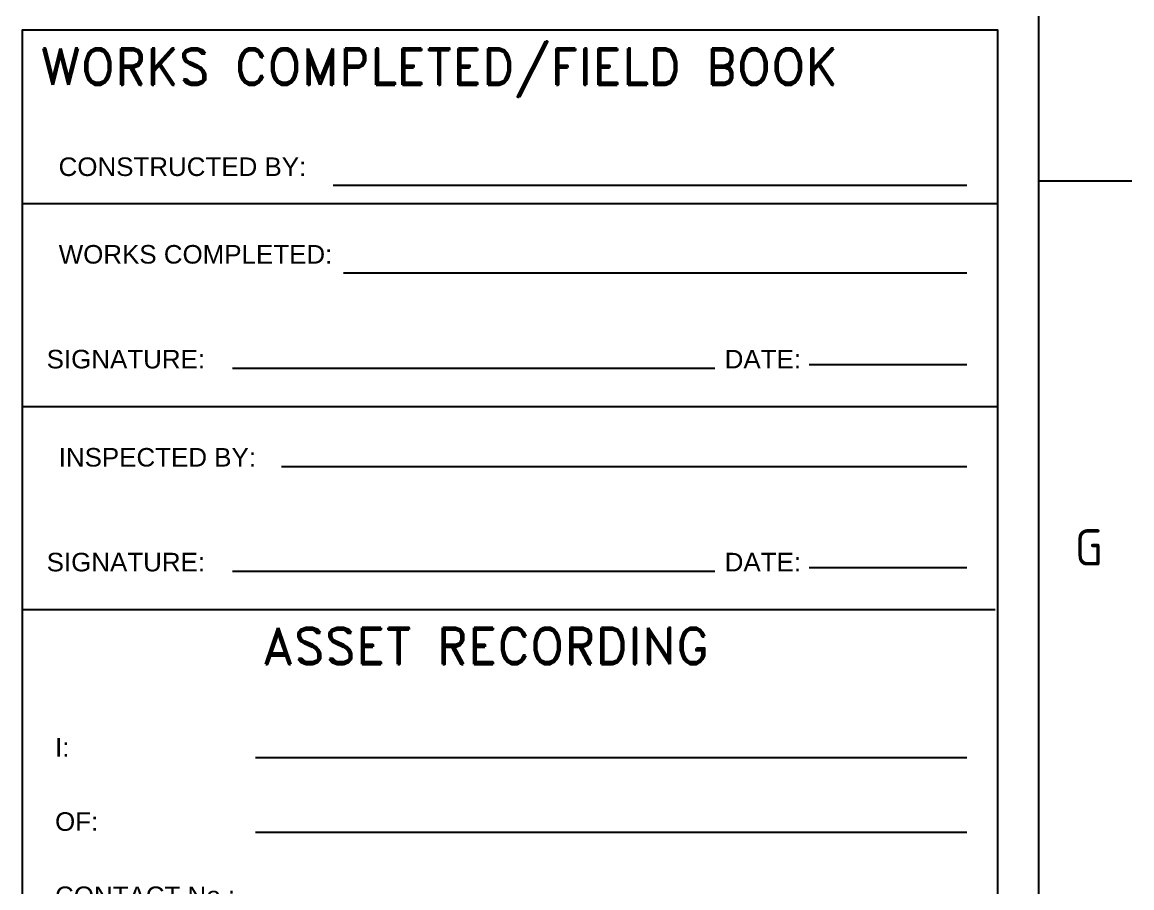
# Paper-space layout 'A1 Page 2' of a CAD drawing. Header units: metres, sheet in millimetres. Extents: x -21 to 813, y -3 to 583.
# Drawn here: x 705.8 to 812.8, y 80.5 to 164 of the extents above; entities that cross this region are included whole.
import ezdxf
from ezdxf.enums import TextEntityAlignment as Align

# ---------------------------------------------------------------- set-up
doc = ezdxf.new("R2010")
doc.units = ezdxf.units.M
doc.layers.get('0').update_dxf_attribs({"color": 6})
doc.layers.add('Notes', color=7, linetype='Continuous')
doc.layers.add('SupportsUG_SP_EXT', color=7, linetype='Continuous')
doc.styles.add('Elec', font='romand__.ttf')
doc.styles.add('iecISOCP', font='isocp.shx')
doc.styles.get("Standard").update_dxf_attribs({"font": 'arial.ttf'})

# ---------------------------------------------------------------- blocks, each defined once
blk = doc.blocks.new('A1_FRAME_TITLE')
at = {"layer": 'Notes', "color": 3, "linetype": 'Continuous'}
blk.add_line((824.37, 5.97), (824.37, 574.39), dxfattribs=at)
at = {"layer": 'Notes', "linetype": 'Continuous'}
blk.add_line((824.35, 148.68), (833.35, 148.68), dxfattribs=at)
blk.add_attdef('DRAFT_NUM', (29.9, 23.29), '', height=2.5, rotation=90)
at = {"layer": 'Notes', "color": 7, "style": 'iecISOCP'}
blk.add_text('G', height=3.5, dxfattribs=at).set_placement((827.87, 111.56))
at = {"layer": 'Notes', "color": 7, "style": 'iecISOCP', "flags": 8}
blk.add_attdef('VERSION_NO', text='', height=2.5, rotation=90, dxfattribs=at).set_placement((302.04, 43.81), align=Align.MIDDLE_CENTER)
at = {"layer": 'Notes', "color": 7, "style": 'iecISOCP'}
for tag, p in [('CAP_NO', (513.19, 43.46)), ('IE_NUM', (513.05, 37.81)), ('REF_No_1', (335.24, 32.31)), ('REF_1', (362.52, 32.31)), ('GEN_WO', (441.71, 31.76)), ('HV_SWITCH', (513.46, 32.16)), ('REF_No_2', (335.24, 26.31)), ('REF_2', (362.52, 26.31)), ('OH_WO', (441.71, 25.81)), ('UBD_REF', (513.05, 25.83)), ('REF_No_3', (335.24, 20.31)), ('REF_3', (362.52, 20.31)), ('UG_WO', (441.71, 20.05)), ('GIS_MAP_No', (513.05, 20.04)), ('REF_No_4', (335.24, 14.31)), ('REF_4', (362.52, 14.31)), ('SUB_WO', (441.71, 13.81)), ('HV_OP_DIAG', (513.33, 14.2)), ('LGA', (512.95, 7.78))]:
    blk.add_attdef(tag, p, '', height=2.5, dxfattribs=at)
at = {"layer": 'Notes', "style": 'iecISOCP'}
for tag, p in [('T1', (684.37, 39.47)), ('T2', (684.37, 34.35)), ('T3', (684.37, 28.92)), ('T4', (684.37, 23.66)), ('T5', (684.37, 18.23)), ('T6', (684.37, 12.97))]:
    blk.add_attdef(tag, text='', height=3.5, dxfattribs=at).set_placement(p, align=Align.CENTER)
at = {"layer": 'Notes', "color": 7, "style": 'iecISOCP'}
for tag, p in [('scale', (567.76, 33.27)), ('DRAWN', (567.76, 24.93)), ('DATE', (567.76, 16.88)), ('CHD', (567.76, 8.37)), ('DESIGN', (605.62, 9.15))]:
    blk.add_attdef(tag, text='', height=2.5, dxfattribs=at).set_placement(p, align=Align.CENTER)
at = {"layer": 'Notes', "color": 4, "style": 'iecISOCP'}
blk.add_attdef('NUM', text='', height=7, dxfattribs=at).set_placement((792.37, 20.12), align=Align.MIDDLE_CENTER)
at = {"layer": 'Notes', "color": 1, "style": 'iecISOCP'}
blk.add_attdef('REV', text='', height=5, dxfattribs=at).set_placement((820.05, 17.1), align=Align.CENTER)
at = {"layer": 'Notes', "color": 7, "style": 'iecISOCP'}
for tag, p in [('NS', (790.71, 8.12)), ('SHTS', (805.41, 8.12))]:
    blk.add_attdef(tag, text='', height=2.5, dxfattribs=at).set_placement(p, align=Align.MIDDLE)
at = {"layer": 'Notes', "style": 'iecISOCP'}
blk.add_attdef('ExportID', (9.08, 2.39), '', height=2.5, dxfattribs=at)
at = {"layer": 'Notes', "style": 'iecISOCP', "flags": 1}
for tag, p in [('ProjectType', (14.17, -26.8)), ('ProjectNumber', (23.56, -26.82)), ('DrawingNumber', (35.51, -26.8)), ('ProjectDescription', (47.56, -26.83)), ('ExportDate', (60.28, -26.79)), ('ExportUserName', (69.15, -26.8)), ('DesignerCompanyName', (81.48, -26.79)), ('ExportAreaOfInterest', (97.1, -26.81)), ('GIS_SUCCESS', (112, -26.78)), ('CAD_SUCCESS', (121.79, -26.78)), ('DEPOTCODE', (132.11, -26.88)), ('ExportCategories', (140.08, -26.8)), ('Comments', (154.38, -26.88))]:
    blk.add_attdef(tag, p, '', height=1, dxfattribs=at)
blk = doc.blocks.new('NOTE_WORKS-COMPLETED')
at = {"color": 7, "linetype": 'Continuous', "lineweight": -3}
for p, q in [((30, 99), (91.13, 99)), ((31, 90.55), (91.13, 90.55)), ((20.3, 81.37), (66.83, 81.37)), ((75.92, 81.71), (91.13, 81.71)), ((25, 71.88), (91.13, 71.88)), ((75.92, 62.13), (91.13, 62.13)), ((20.3, 61.78), (66.83, 61.78)), ((22.5, 43.79), (91.13, 43.79)), ((22.5, 36.59), (91.13, 36.59)), ((22.5, 29.42), (91.13, 29.42)), ((20.3, 11.37), (91.13, 11.37)), ((20.3, 4.28), (91.13, 4.28))]:
    blk.add_line(p, q, dxfattribs=at)
at = {"lineweight": -3}
for p, q in [((94.11, 97.2), (0, 97.2)), ((94.11, 77.62), (0, 77.62)), ((93.87, 58.03), (0, 58.03))]:
    blk.add_line(p, q, dxfattribs=at)
blk.add_lwpolyline([(0, 0), (94.11, 0), (94.11, 113.95), (0, 113.95)], close=True, dxfattribs=at)
at = {"color": 7, "lineweight": -3, "style": 'Elec'}
blk.add_text('WORKS COMPLETED/FIELD BOOK', height=3.5, dxfattribs=at).set_placement((1.75, 110.45), align=Align.MIDDLE_LEFT)
at = {"color": 7, "lineweight": -3}
for s, p in [('CONSTRUCTED BY:', (3.51, 100.79)), ('WORKS COMPLETED:', (3.52, 92.34)), ('INSPECTED BY:', (3.52, 72.76))]:
    blk.add_text(s, height=1.79, dxfattribs=at).set_placement(p, align=Align.MIDDLE_LEFT)
for s, p in [('SIGNATURE:', (10, 82.23)), ('DATE:', (71.45, 82.23)), ('SIGNATURE:', (10, 62.65)), ('DATE:', (71.45, 62.65))]:
    blk.add_text(s, height=1.79, dxfattribs=at).set_placement(p, align=Align.MIDDLE_CENTER)
at = {"color": 7, "lineweight": -3, "style": 'Elec'}
blk.add_text('ASSET RECORDING', height=3.5, dxfattribs=at).set_placement((23.19, 56.32), align=Align.TOP_LEFT)
at = {"color": 7, "lineweight": -3, "insert": (3.17, 45.68), "char_height": 1.79, "width": 89.6105, "attachment_point": 1, "line_spacing_factor": 1.2}
blk.add_mtext('I:\\P\\POF:\\P\\PCONTACT No.:\\P{\\H0.83799x;\\PHEREBY CERTIFY THAT ASSETS MARKED AS-BUILT ON THIS DRAWING HAVE BEEN\\PRECORDED AS PER ENDEAVOUR ENERGY STANDARD SAD 0004.}\\P\\PSIGNATURE:\\P\\PDATE:', dxfattribs=at)
at = {"color": 7, "lineweight": -3}
for tag, p in [('CONSTRUCTEDBY', (32.92, 99.87)), ('WORKSCOMPLETED', (32.93, 91.44)), ('SIGNATURE', (23.86, 81.87)), ('DATE', (77.31, 82.21)), ('INSPECTEDBY', (25.68, 72.38)), ('DATE', (77.75, 62.63)), ('SIGNATURE', (24.59, 62.28)), ('ASSETRECORD', (28.77, 44.53)), ('ASSETRECORDOF', (28.5, 37.33)), ('CONTACTNO', (28.5, 30.15)), ('SIGNATURE', (31.79, 12.95)), ('DATE', (32, 5.02))]:
    blk.add_attdef(tag, p, '', height=1.79, dxfattribs=at)

psp = doc.layouts.new('A1 Page 2')

# ---------------------------------------------------------------- block references
at = {"layer": 'Notes'}
psp.add_blockref('NOTE_WORKS-COMPLETED', (705.76, 49.24), dxfattribs=at)
at = {"layer": 'SupportsUG_SP_EXT'}
psp.add_blockref('A1_FRAME_TITLE', (-20.55, 0), dxfattribs=at)

doc.saveas('drawing.dxf')
